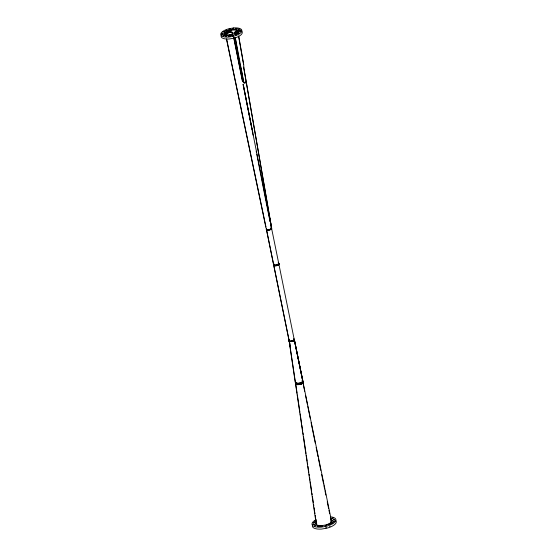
<?xml version="1.0" encoding="UTF-8"?>
<svg xmlns="http://www.w3.org/2000/svg" width="557" height="557" viewBox="0 0 557 557"><rect width="100%" height="100%" fill="white"/><g stroke="black" fill="none" stroke-linecap="round" stroke-linejoin="round"><path stroke-width="0.84" d="M331.095 521.846L331.143 521.122M331.199 522.02L331.324 521.443M295.468 382.575L295.475 382.116M303.126 382.408L302.897 382.91M316.655 523.378L316.578 524.429M302.778 382.861L302.799 381.956A2.611 1.017 -11.5 0 0 302.75 381.475M316.682 522.946L316.327 524.485M296.094 382.875C295.064 385.813 301.26 384.511 302.555 383.112L302.521 381.615M330.447 523.225L330.524 523.162A7.805 3.036 -11.5 0 0 331.143 520.454M296.066 384.205L295.809 382.958L299.039 383.216L302.298 381.865M243.98 82.311L243.98 82.311A1.198 0.466 -11.5 0 0 244.774 82.889A1.198 0.466 -11.5 0 0 246.152 82.102L246.097 82.032M226.003 33.921L228.454 32.835M326.701 527.764L325.58 527.785M327.565 524.701L326.639 525.028M330.085 526.644L329.486 526.671M322.691 525.878L319.718 526.038A6.19 2.409 -11.5 0 1 319.196 525.975L319.314 525.989M322.559 525.899L320.003 525.94M298.141 384.65L299.29 384.532L299.039 383.216M297.104 384.622L297.605 384.657M238.681 31.519A7.457 2.896 -11.5 0 0 236.774 30.273L236.126 30.141A7.457 2.896 -11.5 0 0 227.966 31.213A7.457 2.896 -11.5 0 0 224.158 34.792M245.992 81.872L245.839 81.837A1.337 0.522 -11.5 0 1 245.936 82.589A1.337 0.522 -11.5 0 1 244.022 82.909A1.337 0.522 -11.5 0 1 244.154 82.116M317.497 525.529L317.427 525.495A6.204 2.409 -11.5 0 1 317.212 525.39L317.149 525.348M302.033 380.382L302.542 380.703M252.815 132.851L243.214 84.358L270.779 224.053M270.486 223.608L271.168 226.859A0.933 0.362 -11.5 0 0 271.175 226.469A2.611 1.017 -11.5 0 1 271.168 226.859M235.757 82.882L265.974 226.998M226.469 39.087L265.988 227.89M226.636 39.053L235.799 83.104M269.964 221.136L267.151 207.301M294.486 340.25L302.855 380.925L294.521 340.431M236.621 29.549L236.774 30.273M235.98 29.417L236.189 30.447M269.33 216.471L270.786 223.642M266.58 229.052A2.674 1.037 -11.5 0 0 269.017 230.062A2.715 1.058 -11.5 0 0 271.551 228.168L294.277 339.77M294.381 340.278L331.582 521.436M294.305 339.916L302.82 381.636A2.527 0.982 -11.5 0 1 302.736 381.824M304.693 391.23L302.785 381.865A3.704 1.441 -11.5 0 1 299.13 384.49A3.704 1.441 -11.5 0 1 296.039 382.924M305.556 395.477L307.471 404.855M307.812 406.533L310.249 418.474M311.105 422.693L315.276 443.163M316.132 447.355L318.054 456.782M318.388 458.411L320.832 470.4M321.681 474.571L323.61 484.026M323.93 485.62L324.647 489.13M324.975 490.724L325.866 495.089M327.224 501.78L328.637 508.708M328.957 510.289L329.653 513.686M330.524 517.94L331.241 521.484M301.998 382.109L302.249 383.362M301.622 382.346L301.873 383.599M301.184 382.568L301.441 383.822M300.696 382.777L300.947 384.024M300.167 382.951L300.418 384.205M299.61 383.098L299.861 384.351M298.468 383.293L298.726 384.539M266.427 229.206L289.988 344.79M297.911 383.327L298.169 384.581M266.413 229.442L273.564 264.526M273.682 265.111L289.069 340.592M297.389 383.334L297.64 384.581M296.902 383.293L297.16 384.546M296.47 383.216L296.728 384.469M295.593 382.777L295.851 384.031M331.227 520.983L331.324 521.484M269.853 219.959L270.152 221.449M289.257 340.766L289.939 344.122M290.204 345.869L290.552 347.561M233.808 37.333L242.671 81.712M233.648 37.375L242.511 81.74M265.988 201.495L266.991 206.501M243.047 84.386L251.931 129.238M252.265 130.944L253.101 135.177M265.828 200.687L258.218 161.704M258.065 160.889L256.784 154.185M256.206 151.177L256.492 152.681M243.813 82.624L235.416 38.161M243.681 82.652L241.237 68.991L240.039 65.246L235.131 37.34M238.668 35.885L243.736 64.716L243.875 68.608L271.398 226.567A2.778 1.079 -11.5 0 1 271.363 226.755M238.675 36.755L243.597 64.737M271.308 226.615L243.688 67.07M290.315 346.106L290.51 347.345M289.285 341.316L295.426 382.36M295.69 383.731L297.097 393.2M297.354 394.92L299.903 412.138M300.16 413.858L301.567 423.327M301.817 425.047L302.716 431.069M302.966 432.796L303.224 434.516M303.481 436.235L304.373 442.265M304.63 443.985L306.03 453.454M306.287 455.173L307.185 461.196M307.436 462.923L307.694 464.642M307.951 466.362L308.843 472.385M309.1 474.111L309.351 475.831M309.608 477.551L309.991 480.134M310.249 481.854L311.648 491.323M311.906 493.042L312.164 494.769M312.414 496.489L313.312 502.511M313.563 504.238L313.821 505.958M314.078 507.678L314.461 510.261M314.712 511.98L314.97 513.707M315.227 515.427L315.478 517.147M315.735 518.866L316.118 521.449M295.523 383.766L316.244 524.081M289.18 341.33L295.259 382.443M293.901 339.485A2.527 0.982 -11.5 0 1 292.961 341.009A2.527 0.982 -11.5 0 1 289.577 341.211M289.403 341.086A2.527 0.982 -11.5 0 1 289.417 340.404M293.769 339.331A2.674 1.037 -11.5 0 1 292.174 341.323A2.694 1.044 -11.5 0 1 289.271 340.445A2.694 1.044 -11.5 0 0 292.195 341.406A2.694 1.044 -11.5 0 0 293.804 339.401A2.715 1.058 -11.5 0 1 293.685 340.842A2.715 1.058 -11.5 0 1 290.141 341.559A2.715 1.058 -11.5 0 1 289.459 340.278M289.278 340.404A2.674 1.037 -11.5 0 0 292.174 341.323A2.694 1.044 -11.5 0 0 293.797 339.359A2.715 1.058 -11.5 0 1 293.664 340.766A2.715 1.058 -11.5 0 1 290.127 341.483A2.715 1.058 -11.5 0 1 289.445 340.202M302.59 382.193A2.611 1.017 -11.5 0 1 302.367 382.387M271.579 227.931A2.715 1.058 -11.5 0 1 268.69 229.672A2.674 1.037 -11.5 0 1 266.497 228.669A2.715 1.058 -11.5 0 0 268.69 229.672A2.674 1.037 -11.5 0 0 271.551 228.001M271.008 227.528A2.715 1.058 -11.5 0 1 271.273 227.632M271.51 227.674A2.778 1.079 -11.5 0 1 268.669 229.623A2.778 1.079 -11.5 0 1 266.58 228.335M271.043 227.423A2.778 1.079 -11.5 0 1 271.315 227.535M271.538 227.813A2.778 1.079 -11.5 0 1 268.697 229.756A2.778 1.079 -11.5 0 1 266.608 228.467M271.586 228.14A2.674 1.037 -11.5 0 1 268.739 229.86A2.674 1.037 -11.5 0 1 266.531 228.816M234.525 33.086A1.734 0.675 -11.5 0 1 236.391 32.09A1.734 0.675 -11.5 0 1 237.902 32.64M237.526 33.023A1.734 0.675 -11.5 0 1 237.31 33.142M236.509 33.427A1.734 0.675 -11.5 0 1 234.748 33.392M225.752 34.812A3.634 1.413 -11.5 0 1 229.31 32.529A3.634 1.413 -11.5 0 1 232.784 33.629M232.624 33.9A3.634 1.413 -11.5 0 1 232.353 34.172M231.99 34.437A3.634 1.413 -11.5 0 1 231.03 34.917M230.466 35.119A3.634 1.413 -11.5 0 1 229.24 35.411M226.518 35.356A3.634 1.413 -11.5 0 1 225.905 35.028M241.982 31.631A10.785 4.191 -11.5 0 1 233.898 38.21L229.282 38.99A10.785 4.191 -11.5 0 1 221.435 35.091M241.418 31.053A10.785 4.191 -11.5 0 1 241.891 31.512M224.353 34.207A7.457 2.896 -11.5 0 1 224.499 33.956M224.694 33.699A7.457 2.896 -11.5 0 1 225.063 33.309M225.209 33.183A7.457 2.896 -11.5 0 1 225.884 32.675M226.079 32.557A7.457 2.896 -11.5 0 1 226.49 32.313M226.936 32.083A7.457 2.896 -11.5 0 1 227.409 31.86M228.44 31.45A7.457 2.896 -11.5 0 1 229.261 31.178M230.118 30.941A7.457 2.896 -11.5 0 1 231.287 30.684M237.414 30.83A7.457 2.896 -11.5 0 1 237.588 30.9M238.661 32.473A7.457 2.896 -11.5 0 1 238.605 32.598M224.568 35.418A7.457 2.896 -11.5 0 1 224.199 34.903M234.393 33.107A1.873 0.724 -11.5 0 1 236.405 32.034A1.873 0.724 -11.5 0 1 238.041 32.626M237.63 33.044A1.873 0.724 -11.5 0 1 237.4 33.169M236.53 33.476A1.873 0.724 -11.5 0 1 234.81 33.517M225.592 34.854A3.802 1.476 -11.5 0 1 229.31 32.459A3.802 1.476 -11.5 0 1 232.951 33.615M232.116 34.457A3.802 1.476 -11.5 0 1 231.649 34.722M230.521 35.175A3.802 1.476 -11.5 0 1 229.888 35.349M226.393 35.425A3.802 1.476 -11.5 0 1 225.752 35.077M302.639 381.67A3.878 1.504 -11.5 0 1 299.457 384.504A3.878 1.504 -11.5 0 1 295.885 382.924M328.609 524.228A6.009 2.339 -11.5 0 1 328.296 524.381M330.656 516.833A12.191 4.741 -11.5 0 1 335.697 520.879A12.191 4.741 -11.5 0 1 326.437 526.261L321.222 527.145A12.191 4.741 -11.5 0 1 312.303 525.133A12.191 4.741 -11.5 0 1 316.118 519.667M330.6 518.859A8.425 3.272 -11.5 0 1 325.191 525.056A8.425 3.272 -11.5 0 1 316.104 522.243M335.62 520.349A12.191 4.741 -11.5 0 1 326.834 528.189L321.612 529.066A12.191 4.741 -11.5 0 1 312.568 525.007M331.512 520.217A8.425 3.272 -11.5 0 1 331.916 520.517M332.244 521.86A8.425 3.272 -11.5 0 1 332.104 522.146M331.213 523.169A8.425 3.272 -11.5 0 1 331.039 523.308M315.826 524.36A8.425 3.272 -11.5 0 1 316.494 522.675M331.45 519.911A8.425 3.272 -11.5 0 1 332.264 520.788M331.519 522.299A7.812 3.036 -11.5 0 1 330.58 523.469M329.967 523.587A6.19 2.409 -11.5 0 1 329.549 523.852M328.922 524.207A6.204 2.409 -11.5 0 1 328.553 524.388M302.716 381.712A2.527 0.982 -11.5 0 1 302.702 382.22M302.799 381.691A2.611 1.017 -11.5 0 1 302.785 382.22M293.692 339.206A2.611 1.017 -11.5 0 1 293.56 340.606A2.611 1.017 -11.5 0 1 290.162 341.295A2.611 1.017 -11.5 0 1 289.501 340.062M278.187 262.89A2.674 1.037 -11.5 0 1 276.592 264.881A2.674 1.037 -11.5 0 1 273.696 263.962M278.228 262.911A2.715 1.058 -11.5 0 1 278.089 264.359A2.715 1.058 -11.5 0 1 274.552 265.083A2.715 1.058 -11.5 0 1 273.863 263.795M278.305 263.287A2.715 1.058 -11.5 0 1 276.683 265.313A2.715 1.058 -11.5 0 1 273.738 264.38M278.27 263.308A2.674 1.037 -11.5 0 1 276.676 265.299A2.674 1.037 -11.5 0 1 273.779 264.38M278.82 263.837A2.715 1.058 -11.5 0 1 276.279 265.71A2.715 1.058 -11.5 0 1 273.8 264.686M278.625 263.705A2.715 1.058 -11.5 0 0 278.368 263.593A2.674 1.037 -11.5 0 1 278.597 263.753M278.792 263.893A2.674 1.037 -11.5 0 1 276.516 265.689A2.674 1.037 -11.5 0 1 273.731 264.923M266.531 229.011A2.715 1.058 -11.5 0 0 269.01 230.041A2.674 1.037 -11.5 0 0 271.517 228.217M226.887 30.162L225.71 30.384L226.887 30.196M235.695 34.785L236.871 34.597L235.695 34.785M328.909 524.569L330.238 524.36L328.922 524.527M221.756 34.792L222.925 34.583L221.756 34.792M240.833 30.155L239.656 30.398L240.833 30.155M313.159 524.583L314.482 524.339L313.159 524.583M334.715 519.34L333.385 519.618L334.715 519.34M230.02 36.282L228.85 36.525L230.02 36.282M232.561 28.665L233.738 28.484L232.575 28.63M322.503 526.268L321.173 526.539L322.503 526.268M224.353 31.61L223.183 31.846L224.353 31.61M238.229 33.336L239.406 33.162L238.243 33.302M316.098 520.983L314.768 521.255L316.098 520.983M331.777 522.939L333.1 522.703L331.777 522.939M223.085 35.885L224.262 35.683L223.099 35.85M239.503 29.061L238.326 29.298L239.503 29.061M314.663 525.815L315.986 525.585L314.663 525.815M333.211 518.107L331.881 518.372L333.211 518.107M229.011 29.256L230.187 29.055L229.011 29.256M233.578 35.69L232.401 35.892L233.578 35.69M326.52 525.599L325.191 525.857L326.52 525.599M222.967 33.169L221.79 33.399L222.967 33.169M239.621 31.777L240.798 31.582L239.642 31.742M314.524 522.745L313.194 523.002L314.524 522.745M333.351 521.171L334.68 520.99L333.371 521.129M225.578 36.47L226.748 36.282L225.592 36.435M237.01 28.477L235.834 28.665L237.01 28.477M317.476 526.476L318.806 526.302L317.497 526.435M233.696 27.92L229.08 28.699A10.785 4.191 -11.5 0 0 220.69 34.276A10.785 4.191 -11.5 0 0 228.892 37.061L233.508 36.282A10.785 4.191 -11.5 0 0 241.898 30.705A10.785 4.191 -11.5 0 0 233.696 27.92M228.092 35.69A7.457 2.896 -11.5 0 0 238.598 31.025A7.457 2.896 -11.5 0 0 227.186 30.753A7.457 2.896 -11.5 0 0 228.092 35.69M235.298 33.155A1.734 0.675 -11.5 0 0 237.867 32.132A1.734 0.675 -11.5 0 0 235.326 31.965A1.734 0.675 -11.5 0 0 235.298 33.155M235.228 33.218A1.873 0.724 -11.5 0 0 237.999 32.111A1.873 0.724 -11.5 0 0 235.256 31.93A1.873 0.724 -11.5 0 0 235.228 33.218M227.381 35.14A3.634 1.413 -11.5 0 0 232.77 32.988A3.634 1.413 -11.5 0 0 227.437 32.64A3.634 1.413 -11.5 0 0 227.381 35.14M227.298 35.216A3.802 1.476 -11.5 0 0 232.937 32.96A3.802 1.476 -11.5 0 0 227.36 32.598A3.802 1.476 -11.5 0 0 227.298 35.216M293.56 340.376A2.674 1.037 -11.5 0 0 293.692 338.948A2.715 1.058 -11.5 0 1 293.595 340.424A2.715 1.058 -11.5 0 1 290.058 341.142A2.715 1.058 -11.5 0 1 289.375 339.861A2.674 1.037 -11.5 0 0 290.079 341.086A2.674 1.037 -11.5 0 0 293.56 340.376"/></g></svg>
